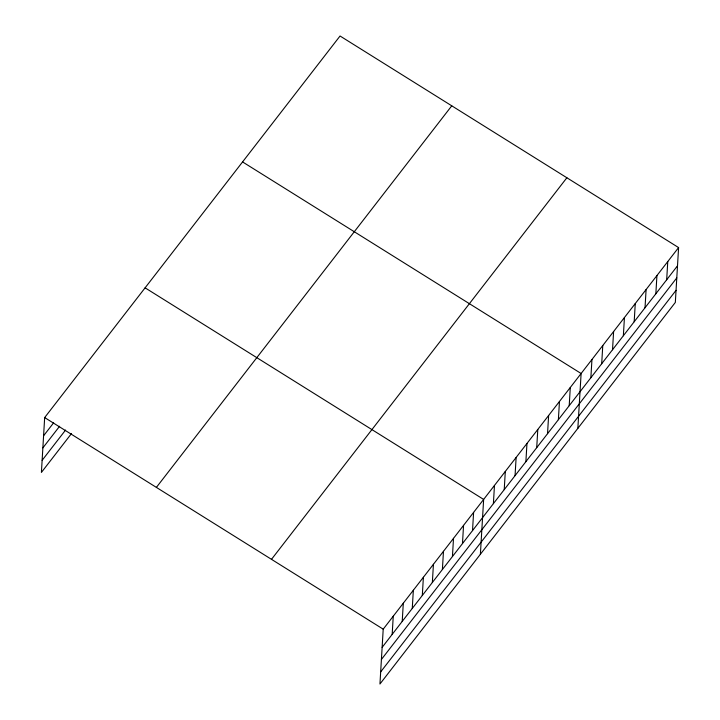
<?xml version="1.0" encoding="UTF-8"?>
<svg xmlns="http://www.w3.org/2000/svg" width="720" height="720" viewBox="0 0 720 720"><rect width="100%" height="100%" fill="white"/><g stroke="black" fill="none" stroke-linecap="round" stroke-linejoin="round"><path stroke-width="1.08" d="M678.591 247.581L383.211 629.163L379.953 684L675.333 302.427L678.591 247.581L340.047 36L44.667 417.573L41.409 472.419L71.541 433.494M392.175 634.392L393.255 616.185M402.219 621.423L403.299 603.216M412.263 608.445L413.343 590.238M422.307 595.476L423.387 577.269M432.351 582.498L433.431 564.291M442.386 569.529L443.475 551.322M452.43 556.551L453.51 538.344M462.474 543.582L463.554 525.375M472.518 530.604L473.598 512.397M480.384 554.265L483.642 499.428L145.098 287.838M493.389 503.64L494.469 485.433M504.225 489.645L505.305 471.438M515.052 475.659L516.132 457.452M525.879 461.664L526.968 443.457M536.715 447.678L537.795 429.471M547.542 433.683L548.622 415.476M558.378 419.697L559.458 401.49M569.205 405.702L570.285 387.495M577.854 428.346L581.112 373.5L242.568 161.919M590.868 377.721L591.948 359.514M601.695 363.726L602.775 345.519M612.522 349.74L613.611 331.533M623.358 335.745L624.438 317.538M634.185 321.759L635.265 303.552M645.021 307.764L646.101 289.557M655.848 293.769L656.928 275.562M666.675 279.783L667.764 261.576M43.587 435.78L53.631 422.811M42.867 447.876L59.607 426.249M42.129 460.332L65.565 430.056M156.384 487.395L451.764 105.822M271.494 559.341L566.874 177.759M382.131 647.37L677.511 265.788M381.411 659.457L676.791 277.884M380.673 671.913L676.053 290.331M44.667 417.573L383.211 629.163"/></g></svg>
